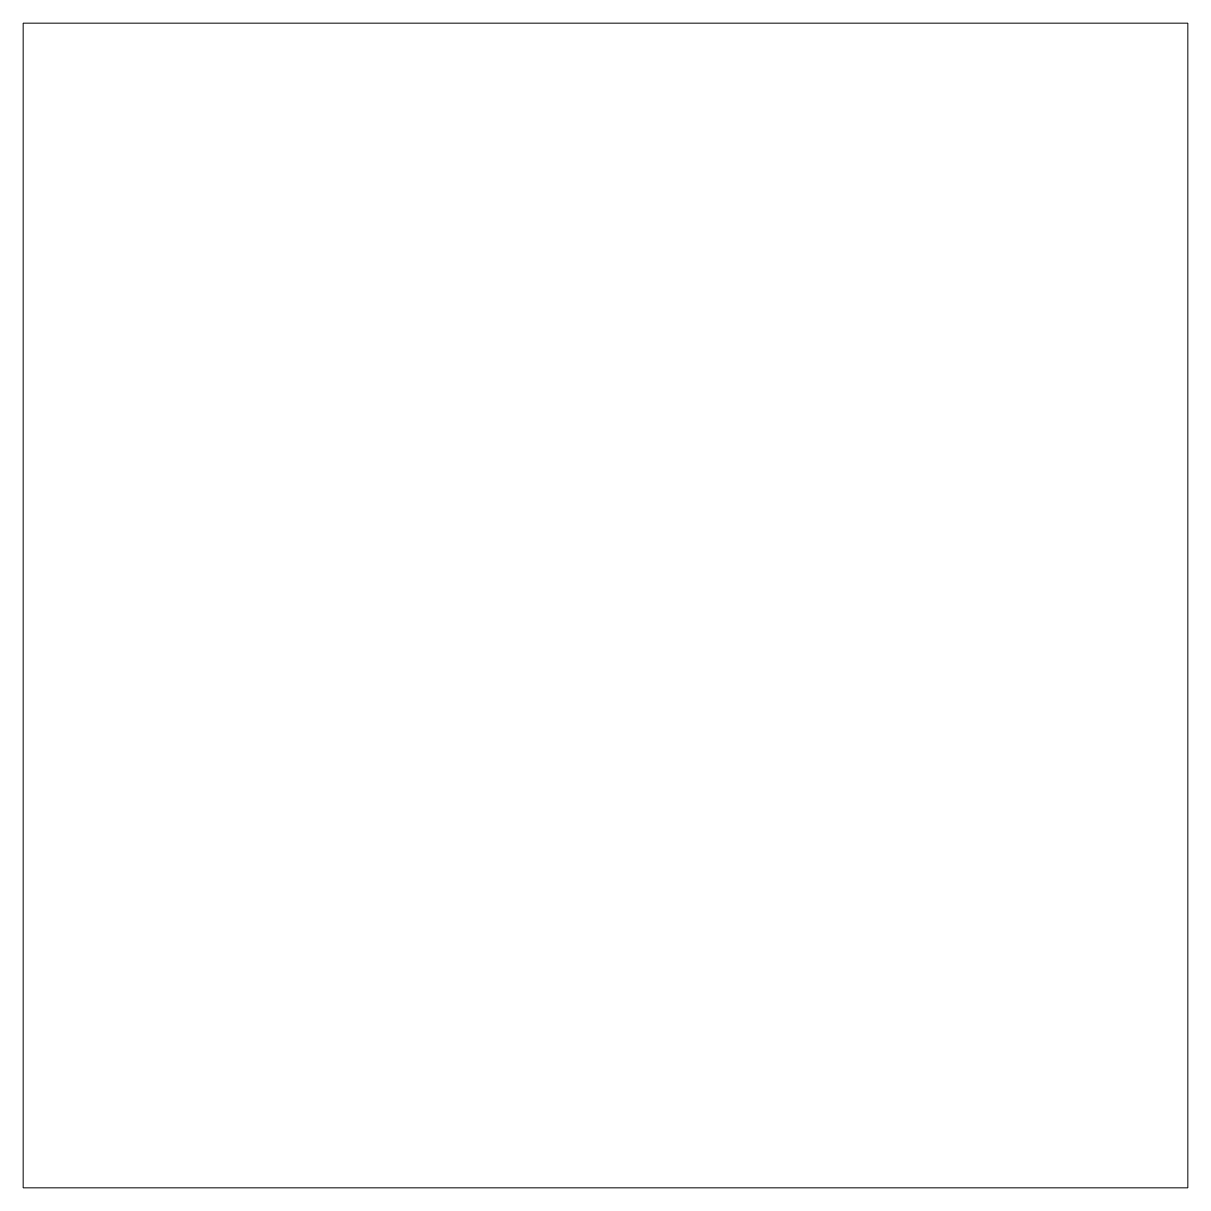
# Model space of a CAD drawing. Header units: metres. Extents: x 0 to 16.5, y 0 to 16.5.
import ezdxf

# ---------------------------------------------------------------- set-up
doc = ezdxf.new("R2010")
doc.units = ezdxf.units.M
doc.layers.add('TOP', color=1, linetype='Continuous', lineweight=0)

msp = doc.modelspace()

# ---------------------------------------------------------------- linework, layer by layer
at = {"layer": 'TOP'}
for p, q in [((0, 0), (0, 16.5)), ((0, 16.5), (16.5, 16.5)), ((16.5, 0), (16.5, 16.5)), ((0, 0), (16.5, 0))]:
    msp.add_line(p, q, dxfattribs=at)

doc.saveas('drawing.dxf')
